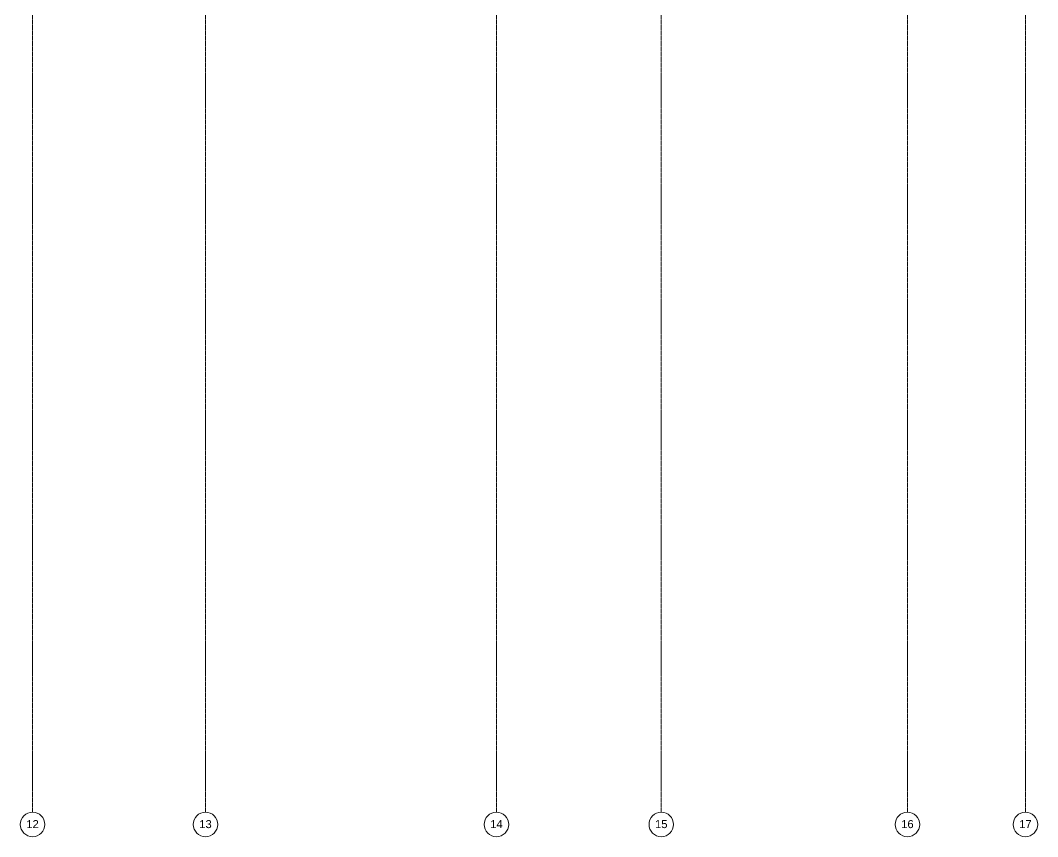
# Model space of a CAD drawing. Header units: inches. Extents: x -3679 to 241, y -496 to 1784.
# Drawn here: x -2447 to -1947, y -496.3 to -94.9 of the extents above; entities that cross this region are included whole.
import ezdxf

# ---------------------------------------------------------------- set-up
doc = ezdxf.new("R2010")
doc.units = ezdxf.units.IN
doc.header["$MEASUREMENT"] = 0
doc.linetypes.add('Grid Line', pattern=[0.875, 0.5, -0.125, 0.125, -0.125])
doc.layers.add('S-GRID', color=8, linetype='Continuous', lineweight=9)
doc.layers.add('S-GRID-IDEN', color=8, linetype='Continuous', lineweight=13)
doc.styles.add('Arial', font='arial.ttf', dxfattribs={"height": 3.934132})

# ---------------------------------------------------------------- blocks, each defined once
blk = doc.blocks.new('Grid - 3_16_-139788-SECOND LEVEL')
at = {"layer": 'S-GRID-IDEN'}
blk.add_circle((0, 0), 0.188, dxfattribs=at)

msp = doc.modelspace()

# ---------------------------------------------------------------- linework, layer by layer
at = {"layer": 'S-GRID', "linetype": 'Grid Line'}
for p, q in [((-2441, 1771.74), (-2441, -484.26)), ((-2356, 1771.74), (-2356, -484.26)), ((-2213, 1771.74), (-2213, -484.26)), ((-2132, 1771.74), (-2132, -484.26)), ((-2011, 1771.74), (-2011, -484.26)), ((-1953, 1771.74), (-1953, -484.26))]:
    msp.add_line(p, q, dxfattribs=at)

# ---------------------------------------------------------------- block references
at = {"layer": 'S-GRID-IDEN', "xscale": 31.99999999999999, "yscale": 31.99999999999999, "zscale": 31.99999999999999, "rotation": 180}
for p in [(-2441, -490.26), (-2356, -490.26), (-2213, -490.26), (-2132, -490.26), (-2011, -490.26), (-1953, -490.26)]:
    msp.add_blockref('Grid - 3_16_-139788-SECOND LEVEL', p, dxfattribs=at)

# ---------------------------------------------------------------- next in the draw order: texts
at = {"layer": 'S-GRID-IDEN', "lineweight": 9, "char_height": 3.934, "width": 7.296, "attachment_point": 2, "line_spacing_factor": 0.938532, "style": 'Arial', "bg_fill": 3, "box_fill_scale": 1.25, "bg_fill_color": 0, "bg_fill_transparency": 0}
for s, insert in [('12', (-2441, -488.11)), ('13', (-2356, -488.11)), ('14', (-2213, -488.11)), ('15', (-2132, -488.11)), ('16', (-2011, -488.11)), ('17', (-1953, -488.11))]:
    msp.add_mtext(s, dxfattribs=dict(at, insert=insert))

doc.saveas('drawing.dxf')
